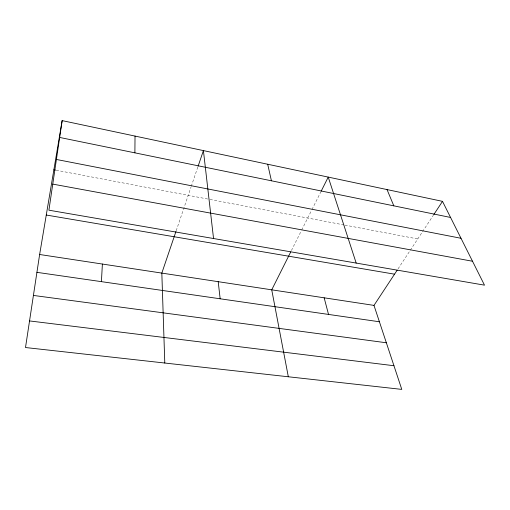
<?xml version="1.0" encoding="UTF-8"?>
<svg xmlns="http://www.w3.org/2000/svg" width="510" height="510" viewBox="0 0 510 510"><rect width="100%" height="100%" fill="white"/><g stroke="black" fill="none" stroke-linecap="round" stroke-linejoin="round"><path stroke-width="0.38" stroke-dasharray="2.55 1.91" d="M176.211 230.724L191.014 187.119M191.263 186.373L197.842 166.993M291.433 250.531L301.346 230.749M301.697 230.042L311.61 210.273M311.961 209.565L320.803 191.919M398.049 268.859L409.868 250.914M410.301 250.251L422.089 232.356M422.522 231.693L433.379 215.207M56.208 170.225L209.227 199.314M210.005 199.461L344.116 224.955M344.894 225.101L417.747 238.948"/><path stroke-width="0.76" d="M134.889 152.841L135.029 136.081M101.413 281.647L102.389 264.046M62.143 120.609L48.909 210.19L484.5 285.16L442.501 201.354L62.143 120.609L39.633 254.496L25.5 347.533L401.778 389.391L373.989 305.394L397.175 270.185M175.956 231.476L161.829 273.092L164.794 363.024M198.097 166.254L203.413 150.597L213.55 238.527M290.726 251.94L271.734 289.827L288.322 376.769M321.16 191.212L328.236 177.097L356.19 263.077M433.819 214.544L442.501 201.354M29.542 320.93L393.95 365.727M33.411 295.43L386.357 342.777M36.924 272.34L379.408 321.772M39.633 254.496L373.989 305.394M46.27 215.029L394.549 274.176M52.766 184.11L472.515 261.248M53.875 169.779L55.431 170.079M56.406 159.464L461.008 238.285M59.657 137.445L450.579 217.464M387.033 189.58L393.822 205.849M324.156 297.808L328.529 314.428M267.693 164.245L271.428 180.795M218.197 281.679L220.167 298.79"/></g></svg>
